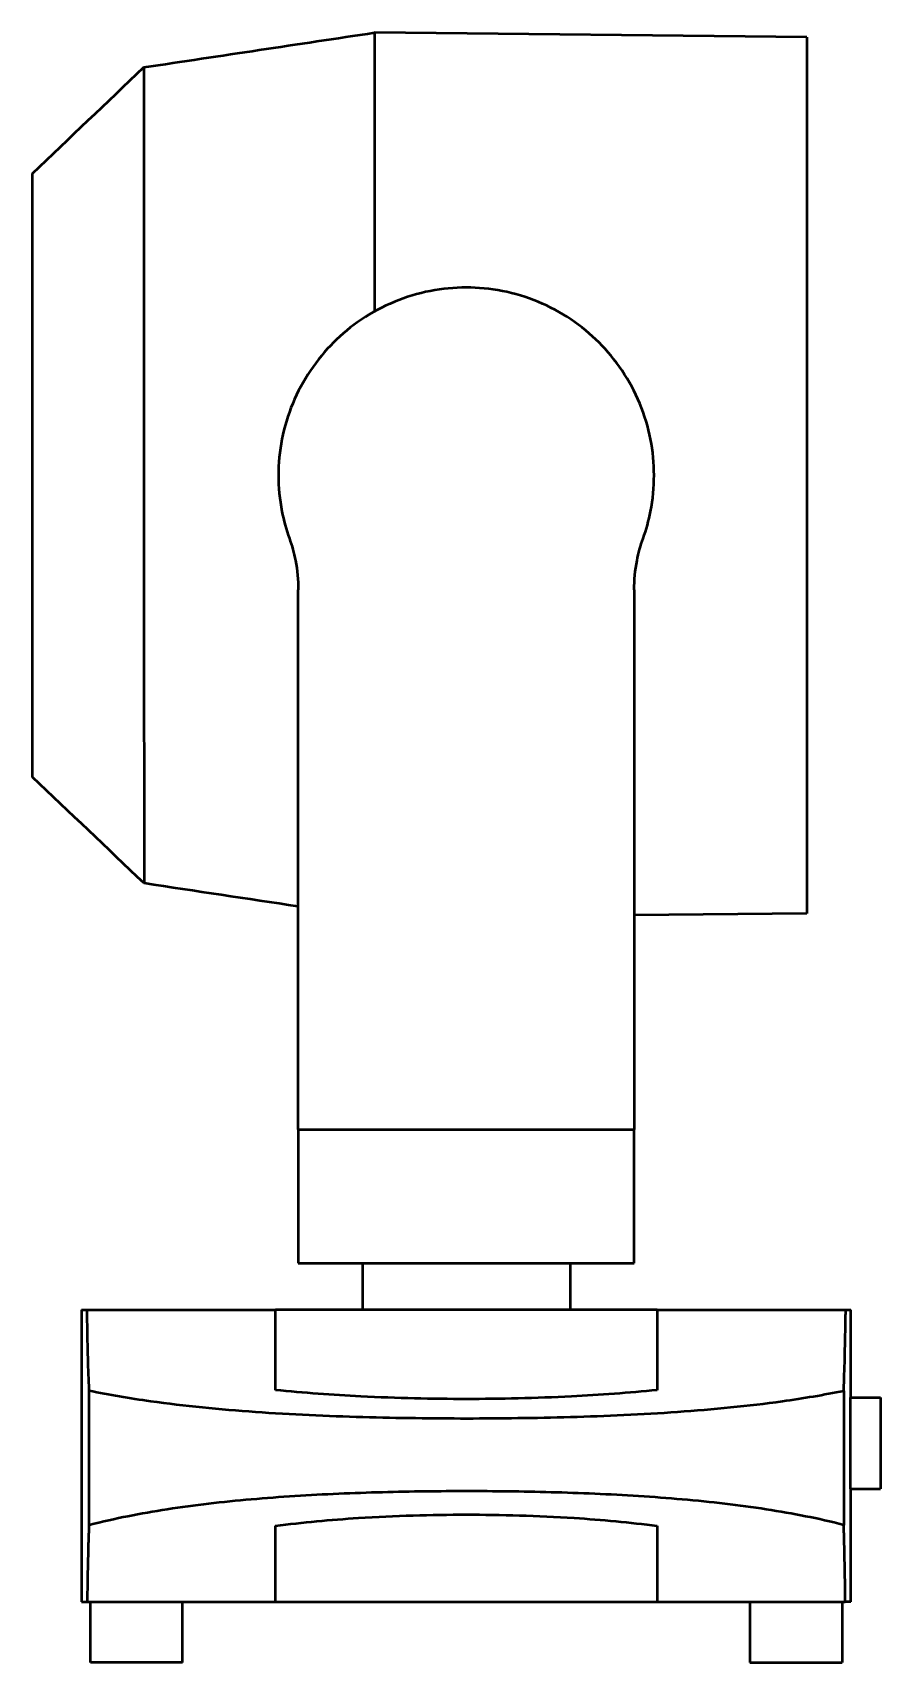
# Model space of a CAD drawing. Header units: millimetres. Extents: x 20 to 2980, y 20 to 2980.
# Drawn here: x 2184 to 2462, y 1212 to 1746 of the extents above; entities that cross this region are included whole.
import ezdxf

# ---------------------------------------------------------------- set-up
doc = ezdxf.new("R2010")
doc.units = ezdxf.units.MM
doc.layers.add('Visible (ISO)', color=7, linetype='Continuous', lineweight=50)

msp = doc.modelspace()

# ---------------------------------------------------------------- linework, layer by layer
at = {"layer": 'Visible (ISO)'}
for p, q in [((2296.17, 1745.51), (2296.17, 1654.2)), ((2437.67, 1744.01), (2296.17, 1745.51)), ((2437.67, 1744.01), (2437.67, 1457.01)), ((2184.17, 1501.61), (2184.17, 1699.41)), ((2271.17, 1386.29), (2271.17, 1563)), ((2381.17, 1563), (2381.17, 1386.29)), ((2437.67, 1457.01), (2381.17, 1456.41)), ((2271.17, 1386.29), (2271.17, 1342.51)), ((2271.17, 1386.29), (2381.17, 1386.29)), ((2381.17, 1342.51), (2381.17, 1386.29)), ((2271.17, 1342.51), (2381.17, 1342.51)), ((2292.17, 1342.51), (2292.17, 1327.17)), ((2360.17, 1342.51), (2360.17, 1327.17)), ((2200.19, 1327.17), (2202.01, 1327.17)), ((2200.19, 1327.17), (2200.19, 1231.51)), ((2202.01, 1327.17), (2263.67, 1327.17)), ((2388.67, 1327.17), (2263.67, 1327.17)), ((2263.67, 1300.92), (2263.67, 1327.17)), ((2388.67, 1327.17), (2450.44, 1327.17)), ((2388.67, 1327.17), (2388.67, 1300.92)), ((2450.44, 1327.17), (2452.17, 1327.17)), ((2452.17, 1298.51), (2452.17, 1327.17)), ((2202.72, 1256.65), (2202.72, 1300.74)), ((2449.79, 1300.7), (2449.79, 1256.7)), ((2452.02, 1298.51), (2461.8, 1298.51)), ((2452.02, 1268.51), (2452.02, 1298.51)), ((2461.8, 1298.51), (2461.8, 1268.51)), ((2452.02, 1268.51), (2461.8, 1268.51)), ((2452.17, 1231.51), (2452.17, 1268.51)), ((2263.67, 1231.51), (2263.67, 1256.43)), ((2388.67, 1256.43), (2388.67, 1231.51)), ((2200.19, 1231.51), (2202.16, 1231.51)), ((2202.16, 1231.51), (2263.67, 1231.51)), ((2203.09, 1211.7), (2203.09, 1231.51)), ((2233.26, 1211.7), (2233.26, 1231.51)), ((2263.67, 1231.51), (2388.67, 1231.51)), ((2388.67, 1231.51), (2450.3, 1231.51)), ((2419.09, 1231.51), (2419.09, 1211.7)), ((2449.26, 1231.51), (2449.26, 1211.7)), ((2452.17, 1231.51), (2450.3, 1231.51)), ((2233.26, 1211.7), (2203.09, 1211.7)), ((2419.09, 1211.7), (2449.26, 1211.7))]:
    msp.add_line(p, q, dxfattribs=at)
msp.add_ellipse((2220.66, 1600.51), major_axis=(0.06, -133.63), ratio=0.000437, start_param=3.141745, end_param=6.283248, dxfattribs=at)
for points in [[(2220.6, 1734.15), (2245.79, 1737.93), (2270.98, 1741.72), (2296.17, 1745.51)], [(2184.17, 1699.41), (2196.32, 1710.99), (2208.46, 1722.57), (2220.6, 1734.14)], [(2220.73, 1466.88), (2208.54, 1478.46), (2196.36, 1490.04), (2184.17, 1501.61)], [(2271.17, 1459.27), (2254.36, 1461.81), (2237.54, 1464.34), (2220.73, 1466.87)]]:
    msp.add_open_spline(points, degree=3, dxfattribs=at)
for points, knots in [([(2384.09, 1579.82), (2385.13, 1582.72), (2385.94, 1585.7), (2387.31, 1592.66), (2387.67, 1596.65), (2387.67, 1604.37), (2387.31, 1608.36), (2385.75, 1616.31), (2384.56, 1620.26), (2381.42, 1627.83), (2379.47, 1631.47), (2374.95, 1638.18), (2372.39, 1641.27), (2366.93, 1646.73), (2363.85, 1649.29), (2357.13, 1653.81), (2353.5, 1655.76), (2345.92, 1658.9), (2341.97, 1660.08), (2334.03, 1661.64), (2330.04, 1662.01), (2322.31, 1662.01), (2318.32, 1661.64), (2310.38, 1660.08), (2306.43, 1658.9), (2298.85, 1655.76), (2295.22, 1653.81), (2288.5, 1649.29), (2285.42, 1646.73), (2279.96, 1641.27), (2277.4, 1638.18), (2272.88, 1631.47), (2270.93, 1627.83), (2267.79, 1620.26), (2266.6, 1616.31), (2265.04, 1608.36), (2264.67, 1604.37), (2264.67, 1596.65), (2265.04, 1592.66), (2266.41, 1585.7), (2267.22, 1582.72), (2268.26, 1579.82)], [-29.831401, -29.831401, -29.831401, -29.831401, -28.960043, -28.960043, -27.801629, -27.801629, -26.643099, -26.643099, -25.484569, -25.484569, -24.326039, -24.326039, -23.167509, -23.167509, -22.009194, -22.009194, -20.850879, -20.850879, -19.692564, -19.692564, -18.534249, -18.534249, -17.375934, -17.375934, -16.217619, -16.217619, -15.059303, -15.059303, -13.900988, -13.900988, -12.742458, -12.742458, -11.583928, -11.583928, -10.425398, -10.425398, -9.266868, -9.266868, -8.108474, -8.108474, -7.237099, -7.237099, -7.237099, -7.237099]), ([(2268.26, 1579.82), (2269.1, 1577.46), (2269.77, 1575.04), (2270.87, 1569.38), (2271.17, 1566.14), (2271.17, 1563)], [20.951898, 20.951898, 20.951898, 20.951898, 21.660263, 21.660263, 22.602069, 22.602069, 22.602069, 22.602069]), ([(2381.17, 1563), (2381.17, 1566.14), (2381.47, 1569.38), (2382.58, 1575.04), (2383.25, 1577.46), (2384.09, 1579.82)], [7.533868, 7.533868, 7.533868, 7.533868, 8.475673, 8.475673, 9.184038, 9.184038, 9.184038, 9.184038]), ([(2202.72, 1300.74), (2202.7, 1301.26), (2202.68, 1301.79), (2202.52, 1305.44), (2202.4, 1308.97), (2202.21, 1316.5), (2202.12, 1320.75), (2202.03, 1325.96), (2202.02, 1326.56), (2202.01, 1327.17)], [-8.259283, -8.259283, -8.259283, -8.259283, -7.980124, -7.980124, -6.383667, -6.383667, -4.78775, -4.78775, -4.583266, -4.583266, -4.583266, -4.583266]), ([(2449.79, 1300.7), (2449.81, 1301.23), (2449.83, 1301.77), (2449.97, 1305.44), (2450.08, 1308.97), (2450.26, 1316.5), (2450.35, 1320.75), (2450.43, 1325.97), (2450.43, 1326.56), (2450.44, 1327.17)], [17.274552, 17.274552, 17.274552, 17.274552, 17.560323, 17.560323, 19.156674, 19.156674, 20.752575, 20.752575, 20.957039, 20.957039, 20.957039, 20.957039]), ([(2202.72, 1300.74), (2209.21, 1299.4), (2215.92, 1298.26), (2233.93, 1295.73), (2245.48, 1294.61), (2268.86, 1292.96), (2280.68, 1292.44), (2303.95, 1291.78), (2315.4, 1291.64), (2337.27, 1291.64), (2348.7, 1291.78), (2371.92, 1292.44), (2383.72, 1292.96), (2407.06, 1294.6), (2418.6, 1295.71), (2436.58, 1298.23), (2443.3, 1299.37), (2449.79, 1300.7)], [-24.983523, -24.983523, -24.983523, -24.983523, -22.953191, -22.953191, -19.670615, -19.670615, -16.388038, -16.388038, -13.105462, -13.105462, -9.829096, -9.829096, -6.552731, -6.552731, -3.276365, -3.276365, -1.245767, -1.245767, -1.245767, -1.245767]), ([(2388.67, 1300.92), (2379.37, 1299.95), (2369.98, 1299.27), (2348.91, 1298.2), (2337.29, 1297.95), (2315.07, 1297.95), (2303.45, 1298.2), (2282.39, 1299.27), (2272.99, 1299.95), (2263.67, 1300.92)], [7.372979, 7.372979, 7.372979, 7.372979, 10.005567, 10.005567, 13.340756, 13.340756, 16.672911, 16.672911, 19.308247, 19.308247, 19.308247, 19.308247]), ([(2449.79, 1256.7), (2445.59, 1257.78), (2441.41, 1258.72), (2428.94, 1261.21), (2420.06, 1262.56), (2401.69, 1264.72), (2392.19, 1265.53), (2373.06, 1266.74), (2363.42, 1267.14), (2344.5, 1267.66), (2335.21, 1267.76), (2317.48, 1267.76), (2308.19, 1267.66), (2289.26, 1267.14), (2279.63, 1266.74), (2260.5, 1265.53), (2251, 1264.72), (2232.63, 1262.56), (2223.74, 1261.21), (2211.22, 1258.71), (2206.97, 1257.75), (2202.72, 1256.65)], [7.325159, 7.325159, 7.325159, 7.325159, 8.634694, 8.634694, 11.294445, 11.294445, 13.954195, 13.954195, 16.613946, 16.613946, 19.273697, 19.273697, 21.933447, 21.933447, 24.593198, 24.593198, 27.252948, 27.252948, 29.912699, 29.912699, 31.240699, 31.240699, 31.240699, 31.240699]), ([(2263.67, 1256.43), (2272.68, 1257.6), (2281.8, 1258.43), (2302.87, 1259.79), (2314.77, 1260.11), (2337.59, 1260.11), (2349.51, 1259.78), (2370.57, 1258.43), (2379.68, 1257.6), (2388.67, 1256.43)], [7.677417, 7.677417, 7.677417, 7.677417, 10.265548, 10.265548, 13.687397, 13.687397, 17.113439, 17.113439, 19.697972, 19.697972, 19.697972, 19.697972]), ([(2202.16, 1231.51), (2202.2, 1234.32), (2202.24, 1237.03), (2202.36, 1243.65), (2202.44, 1247.36), (2202.59, 1252.74), (2202.65, 1254.76), (2202.72, 1256.65)], [-41.318687, -41.318687, -41.318687, -41.318687, -40.42971, -40.42971, -39.036173, -39.036173, -38.144898, -38.144898, -38.144898, -38.144898]), ([(2450.3, 1231.51), (2450.27, 1234.32), (2450.23, 1237.03), (2450.13, 1243.65), (2450.05, 1247.36), (2449.91, 1252.76), (2449.85, 1254.79), (2449.79, 1256.7)], [25.595497, 25.595497, 25.595497, 25.595497, 26.484903, 26.484903, 27.878585, 27.878585, 28.776406, 28.776406, 28.776406, 28.776406])]:
    msp.add_open_spline(points, degree=3, knots=knots, dxfattribs=at)

doc.saveas('drawing.dxf')
